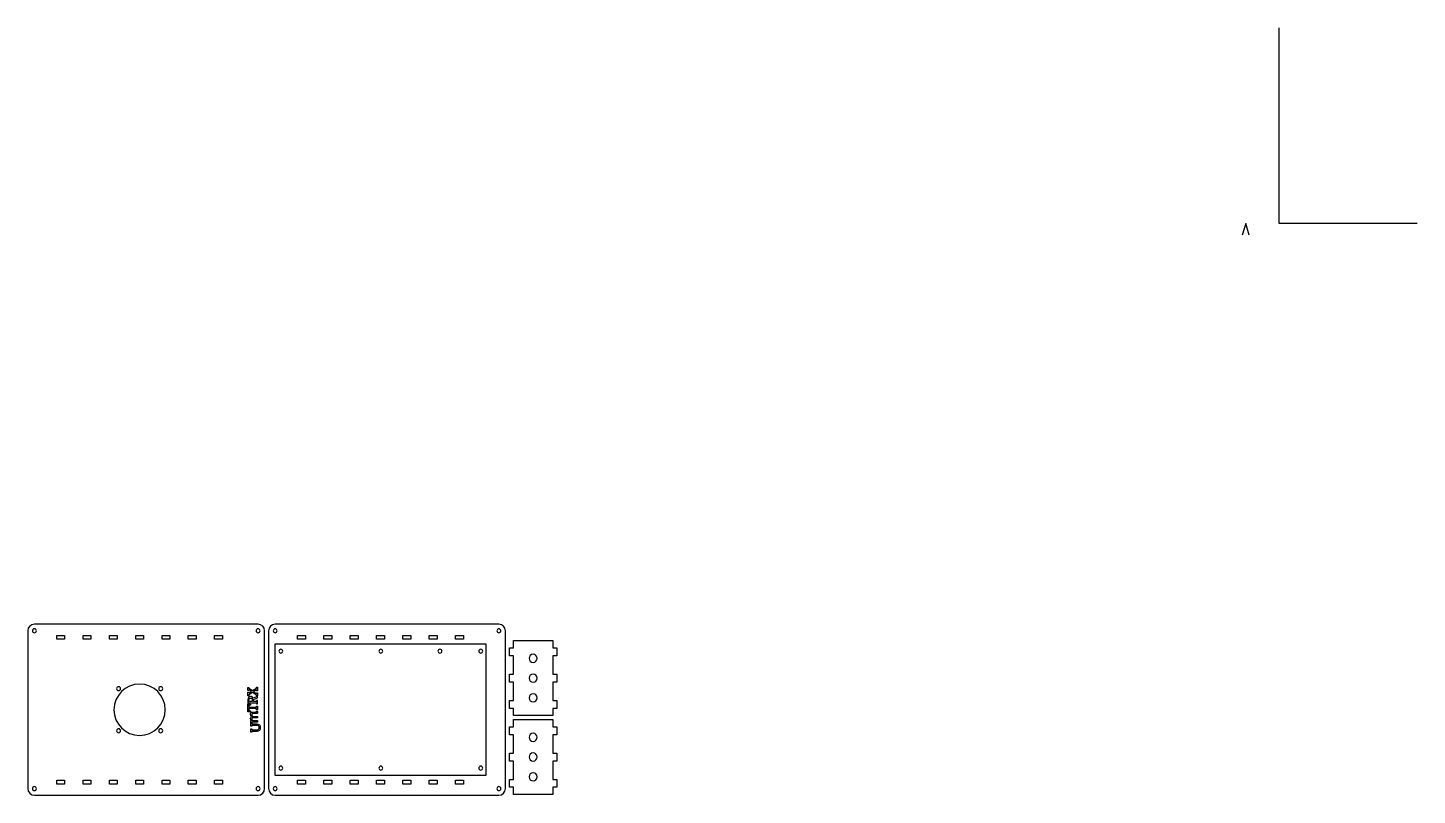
# Model space of a CAD drawing. Extents: x 225 to 1281, y 381 to 964.
import ezdxf

# ---------------------------------------------------------------- set-up
doc = ezdxf.new("R2010")
doc.units = 0
doc.header["$MEASUREMENT"] = 0
doc.layers.add('LAYER_1', color=7, linetype='CONTINUOUS')

msp = doc.modelspace()

# ---------------------------------------------------------------- linework, layer by layer
at = {"layer": 'LAYER_1', "color": 7}
for points in [[(1176.3, 964.3), (1176.3, 815.7)], [(1153.7, 806.7), (1151, 815.5), (1148.4, 806.7)], [(1176.3, 815.7), (1281.4, 815.7)], [(247.5, 502.5), (253.5, 502.5), (253.5, 499.5), (247.5, 499.5), (247.5, 502.5)], [(267.5, 502.5), (273.5, 502.5), (273.5, 499.5), (267.5, 499.5), (267.5, 502.5)], [(287.5, 502.5), (293.5, 502.5), (293.5, 499.5), (287.5, 499.5), (287.5, 502.5)], [(307.5, 502.5), (313.5, 502.5), (313.5, 499.5), (307.5, 499.5), (307.5, 502.5)], [(327.5, 502.5), (333.5, 502.5), (333.5, 499.5), (327.5, 499.5), (327.5, 502.5)], [(347.5, 502.5), (353.5, 502.5), (353.5, 499.5), (347.5, 499.5), (347.5, 502.5)], [(367.5, 502.5), (373.5, 502.5), (373.5, 499.5), (367.5, 499.5), (367.5, 502.5)], [(430.5, 502.5), (436.5, 502.5), (436.5, 499.5), (430.5, 499.5), (430.5, 502.5)], [(450.5, 502.5), (456.5, 502.5), (456.5, 499.5), (450.5, 499.5), (450.5, 502.5)], [(470.5, 502.5), (476.5, 502.5), (476.5, 499.5), (470.5, 499.5), (470.5, 502.5)], [(490.5, 502.5), (496.5, 502.5), (496.5, 499.5), (490.5, 499.5), (490.5, 502.5)], [(510.5, 502.5), (516.5, 502.5), (516.5, 499.5), (510.5, 499.5), (510.5, 502.5)], [(530.5, 502.5), (536.5, 502.5), (536.5, 499.5), (530.5, 499.5), (530.5, 502.5)], [(550.5, 502.5), (556.5, 502.5), (556.5, 499.5), (550.5, 499.5), (550.5, 502.5)], [(247.5, 392.5), (253.5, 392.5), (253.5, 389.5), (247.5, 389.5), (247.5, 392.5)], [(267.5, 392.5), (273.5, 392.5), (273.5, 389.5), (267.5, 389.5), (267.5, 392.5)], [(287.5, 392.5), (293.5, 392.5), (293.5, 389.5), (287.5, 389.5), (287.5, 392.5)], [(307.5, 392.5), (313.5, 392.5), (313.5, 389.5), (307.5, 389.5), (307.5, 392.5)], [(327.5, 392.5), (333.5, 392.5), (333.5, 389.5), (327.5, 389.5), (327.5, 392.5)], [(347.5, 392.5), (353.5, 392.5), (353.5, 389.5), (347.5, 389.5), (347.5, 392.5)], [(367.5, 392.5), (373.5, 392.5), (373.5, 389.5), (367.5, 389.5), (367.5, 392.5)], [(430.5, 392.5), (436.5, 392.5), (436.5, 389.5), (430.5, 389.5), (430.5, 392.5)], [(450.5, 392.5), (456.5, 392.5), (456.5, 389.5), (450.5, 389.5), (450.5, 392.5)], [(470.5, 392.5), (476.5, 392.5), (476.5, 389.5), (470.5, 389.5), (470.5, 392.5)], [(490.5, 392.5), (496.5, 392.5), (496.5, 389.5), (490.5, 389.5), (490.5, 392.5)], [(510.5, 392.5), (516.5, 392.5), (516.5, 389.5), (510.5, 389.5), (510.5, 392.5)], [(530.5, 392.5), (536.5, 392.5), (536.5, 389.5), (530.5, 389.5), (530.5, 392.5)], [(550.5, 392.5), (556.5, 392.5), (556.5, 389.5), (550.5, 389.5), (550.5, 392.5)]]:
    msp.add_lwpolyline(points, dxfattribs=at)
at = {"layer": 'LAYER_1', "color": 250}
for points in [[(594.5, 498.5), (624.5, 498.5), (624.5, 493), (627.5, 493), (627.5, 487), (624.5, 487), (624.5, 473), (627.5, 473), (627.5, 467), (624.5, 467), (624.5, 453), (627.5, 453), (627.5, 447), (624.5, 447), (624.5, 441.5), (594.5, 441.5), (594.5, 447), (591.5, 447), (591.5, 453), (594.5, 453), (594.5, 467), (591.5, 467), (591.5, 473), (594.5, 473), (594.5, 487), (591.5, 487), (591.5, 493), (594.5, 493), (594.5, 498.5)], [(594.5, 438.5), (624.5, 438.5), (624.5, 433), (627.5, 433), (627.5, 427), (624.5, 427), (624.5, 413), (627.5, 413), (627.5, 407), (624.5, 407), (624.5, 393), (627.5, 393), (627.5, 387), (624.5, 387), (624.5, 381.5), (594.5, 381.5), (594.5, 387), (591.5, 387), (591.5, 393), (594.5, 393), (594.5, 407), (591.5, 407), (591.5, 413), (594.5, 413), (594.5, 427), (591.5, 427), (591.5, 433), (594.5, 433), (594.5, 438.5)]]:
    msp.add_lwpolyline(points, dxfattribs=at)
at = {"layer": 'LAYER_1', "color": 30}
msp.add_lwpolyline([(413.5, 496), (573.5, 496), (573.5, 396), (413.5, 396), (413.5, 496)], dxfattribs=at)
at = {"layer": 'LAYER_1', "color": 223}
for points in [[(392.8, 460.6), (392.8, 463), (393.6, 463), (393.6, 462.3), (396.3, 460.5), (399.2, 462.4), (399.2, 463.1), (400, 463.1), (400, 460.4), (399.2, 460.4), (399.2, 461), (397, 459.6), (399.2, 458.2), (399.2, 458.9), (400, 458.9), (400, 456.5), (399.2, 456.5), (399.2, 457.1), (396.3, 459.1), (393.6, 457.4), (393.6, 456.6), (392.8, 456.6), (392.8, 459.3), (393.6, 459.3), (393.6, 458.7), (395.6, 460), (393.6, 461.2), (393.6, 460.6), (392.8, 460.6)], [(400, 445.9), (399.2, 445.9), (399.2, 446.8), (393.6, 446.8), (393.6, 445.2), (394.8, 445.2), (394.8, 444.4), (392.8, 444.4), (392.8, 450.3), (394.8, 450.3), (394.8, 449.4), (393.6, 449.4), (393.6, 447.9), (399.2, 447.9), (399.2, 448.8), (400, 448.8), (400, 445.9)]]:
    msp.add_lwpolyline(points, dxfattribs=at)
at = {"layer": 'LAYER_1', "color": 7}
for points in [[(230.5, 511), (230.5, 511), (400.5, 511), (400.5, 511), (403.3, 511), (405.5, 508.8), (405.5, 506), (405.5, 506), (405.5, 386), (405.5, 386), (405.5, 383.2), (403.3, 381), (400.5, 381), (400.5, 381), (230.5, 381), (230.5, 381), (227.7, 381), (225.5, 383.2), (225.5, 386), (225.5, 386), (225.5, 506), (225.5, 506), (225.5, 508.8), (227.7, 511), (230.5, 511)], [(413.5, 511), (413.5, 511), (583.5, 511), (583.5, 511), (586.3, 511), (588.5, 508.8), (588.5, 506), (588.5, 506), (588.5, 386), (588.5, 386), (588.5, 383.2), (586.3, 381), (583.5, 381), (583.5, 381), (413.5, 381), (413.5, 381), (410.7, 381), (408.5, 383.2), (408.5, 386), (408.5, 386), (408.5, 506), (408.5, 506), (408.5, 508.8), (410.7, 511), (413.5, 511)]]:
    msp.add_open_spline(points, degree=3, knots=[0, 0, 0, 0, 1, 1, 1, 2, 2, 2, 3, 3, 3, 4, 4, 4, 5, 5, 5, 6, 6, 6, 7, 7, 7, 8, 8, 8, 8], dxfattribs=at)
at = {"layer": 'LAYER_1', "color": 250}
for points in [[(230.5, 507.5), (231.3, 507.5), (232, 506.8), (232, 506), (232, 505.2), (231.3, 504.5), (230.5, 504.5), (229.7, 504.5), (229, 505.2), (229, 506), (229, 506.8), (229.7, 507.5), (230.5, 507.5)], [(400.5, 507.5), (401.3, 507.5), (402, 506.8), (402, 506), (402, 505.2), (401.3, 504.5), (400.5, 504.5), (399.7, 504.5), (399, 505.2), (399, 506), (399, 506.8), (399.7, 507.5), (400.5, 507.5)], [(413.5, 507.5), (414.3, 507.5), (415, 506.8), (415, 506), (415, 505.2), (414.3, 504.5), (413.5, 504.5), (412.7, 504.5), (412, 505.2), (412, 506), (412, 506.8), (412.7, 507.5), (413.5, 507.5)], [(583.5, 507.5), (584.3, 507.5), (585, 506.8), (585, 506), (585, 505.2), (584.3, 504.5), (583.5, 504.5), (582.7, 504.5), (582, 505.2), (582, 506), (582, 506.8), (582.7, 507.5), (583.5, 507.5)], [(417.8, 492), (418.6, 492), (419.3, 491.3), (419.3, 490.5), (419.3, 489.7), (418.6, 489), (417.8, 489), (416.9, 489), (416.3, 489.7), (416.3, 490.5), (416.3, 491.3), (416.9, 492), (417.8, 492)], [(493.8, 492), (494.6, 492), (495.3, 491.3), (495.3, 490.5), (495.3, 489.7), (494.6, 489), (493.8, 489), (492.9, 489), (492.3, 489.7), (492.3, 490.5), (492.3, 491.3), (492.9, 492), (493.8, 492)], [(538.7, 492), (539.6, 492), (540.2, 491.3), (540.2, 490.5), (540.2, 489.7), (539.6, 489), (538.7, 489), (537.9, 489), (537.2, 489.7), (537.2, 490.5), (537.2, 491.3), (537.9, 492), (538.7, 492)], [(569.7, 492), (570.6, 492), (571.2, 491.3), (571.2, 490.5), (571.2, 489.7), (570.6, 489), (569.7, 489), (568.9, 489), (568.2, 489.7), (568.2, 490.5), (568.2, 491.3), (568.9, 492), (569.7, 492)], [(606.4, 485), (606.4, 486.7), (607.8, 488.1), (609.5, 488.1), (611.2, 488.1), (612.6, 486.7), (612.6, 485), (612.6, 483.3), (611.2, 481.9), (609.5, 481.9), (607.8, 481.9), (606.4, 483.3), (606.4, 485)], [(330, 446), (330, 435.2), (321.3, 426.5), (310.5, 426.5), (299.7, 426.5), (291, 435.2), (291, 446), (291, 456.8), (299.7, 465.5), (310.5, 465.5), (321.3, 465.5), (330, 456.8), (330, 446)], [(606.4, 470), (606.4, 471.7), (607.8, 473.1), (609.5, 473.1), (611.2, 473.1), (612.6, 471.7), (612.6, 470), (612.6, 468.3), (611.2, 466.9), (609.5, 466.9), (607.8, 466.9), (606.4, 468.3), (606.4, 470)], [(294.5, 463.5), (295.3, 463.5), (296, 462.8), (296, 462), (296, 461.2), (295.3, 460.5), (294.5, 460.5), (293.7, 460.5), (293, 461.2), (293, 462), (293, 462.8), (293.7, 463.5), (294.5, 463.5)], [(326.5, 463.5), (327.3, 463.5), (328, 462.8), (328, 462), (328, 461.2), (327.3, 460.5), (326.5, 460.5), (325.7, 460.5), (325, 461.2), (325, 462), (325, 462.8), (325.7, 463.5), (326.5, 463.5)], [(606.4, 455), (606.4, 456.7), (607.8, 458.1), (609.5, 458.1), (611.2, 458.1), (612.6, 456.7), (612.6, 455), (612.6, 453.3), (611.2, 451.9), (609.5, 451.9), (607.8, 451.9), (606.4, 453.3), (606.4, 455)], [(294.5, 431.5), (295.3, 431.5), (296, 430.8), (296, 430), (296, 429.2), (295.3, 428.5), (294.5, 428.5), (293.7, 428.5), (293, 429.2), (293, 430), (293, 430.8), (293.7, 431.5), (294.5, 431.5)], [(326.5, 431.5), (327.3, 431.5), (328, 430.8), (328, 430), (328, 429.2), (327.3, 428.5), (326.5, 428.5), (325.7, 428.5), (325, 429.2), (325, 430), (325, 430.8), (325.7, 431.5), (326.5, 431.5)], [(606.4, 425), (606.4, 426.7), (607.8, 428.1), (609.5, 428.1), (611.2, 428.1), (612.6, 426.7), (612.6, 425), (612.6, 423.3), (611.2, 421.9), (609.5, 421.9), (607.8, 421.9), (606.4, 423.3), (606.4, 425)], [(606.4, 410), (606.4, 411.7), (607.8, 413.1), (609.5, 413.1), (611.2, 413.1), (612.6, 411.7), (612.6, 410), (612.6, 408.3), (611.2, 406.9), (609.5, 406.9), (607.8, 406.9), (606.4, 408.3), (606.4, 410)], [(417.8, 403.1), (418.6, 403.1), (419.3, 402.4), (419.3, 401.6), (419.3, 400.7), (418.6, 400.1), (417.8, 400.1), (416.9, 400.1), (416.3, 400.7), (416.3, 401.6), (416.3, 402.4), (416.9, 403.1), (417.8, 403.1)], [(493.8, 403.1), (494.6, 403.1), (495.3, 402.4), (495.3, 401.6), (495.3, 400.7), (494.6, 400.1), (493.8, 400.1), (492.9, 400.1), (492.3, 400.7), (492.3, 401.6), (492.3, 402.4), (492.9, 403.1), (493.8, 403.1)], [(569.7, 403.1), (570.6, 403.1), (571.2, 402.4), (571.2, 401.6), (571.2, 400.7), (570.6, 400.1), (569.7, 400.1), (568.9, 400.1), (568.2, 400.7), (568.2, 401.6), (568.2, 402.4), (568.9, 403.1), (569.7, 403.1)], [(606.4, 395), (606.4, 396.7), (607.8, 398.1), (609.5, 398.1), (611.2, 398.1), (612.6, 396.7), (612.6, 395), (612.6, 393.3), (611.2, 391.9), (609.5, 391.9), (607.8, 391.9), (606.4, 393.3), (606.4, 395)], [(230.5, 387.5), (231.3, 387.5), (232, 386.8), (232, 386), (232, 385.2), (231.3, 384.5), (230.5, 384.5), (229.7, 384.5), (229, 385.2), (229, 386), (229, 386.8), (229.7, 387.5), (230.5, 387.5)], [(400.5, 387.5), (401.3, 387.5), (402, 386.8), (402, 386), (402, 385.2), (401.3, 384.5), (400.5, 384.5), (399.7, 384.5), (399, 385.2), (399, 386), (399, 386.8), (399.7, 387.5), (400.5, 387.5)], [(413.5, 387.5), (414.3, 387.5), (415, 386.8), (415, 386), (415, 385.2), (414.3, 384.5), (413.5, 384.5), (412.7, 384.5), (412, 385.2), (412, 386), (412, 386.8), (412.7, 387.5), (413.5, 387.5)], [(583.5, 387.5), (584.3, 387.5), (585, 386.8), (585, 386), (585, 385.2), (584.3, 384.5), (583.5, 384.5), (582.7, 384.5), (582, 385.2), (582, 386), (582, 386.8), (582.7, 387.5), (583.5, 387.5)]]:
    msp.add_open_spline(points, degree=3, knots=[0, 0, 0, 0, 1, 1, 1, 2, 2, 2, 3, 3, 3, 4, 4, 4, 4], dxfattribs=at)
at = {"layer": 'LAYER_1', "color": 223}
for points, knots in [([(396.9, 452.2), (396.9, 452.2), (399.2, 452.2), (399.2, 452.2), (399.2, 452.2), (399.2, 453), (399.2, 453), (399.2, 453), (400, 453), (400, 453), (400, 453), (400, 450.4), (400, 450.4), (400, 450.4), (399.2, 450.4), (399.2, 450.4), (399.2, 450.4), (399.2, 451.1), (399.2, 451.1), (399.2, 451.1), (393.6, 451.1), (393.6, 451.1), (393.6, 451.1), (393.6, 450.4), (393.6, 450.4), (393.6, 450.4), (392.8, 450.4), (392.8, 450.4), (392.8, 450.4), (392.8, 453.7), (392.8, 453.7), (392.8, 454.4), (393, 455), (393.3, 455.4), (393.7, 455.8), (394.2, 456), (394.8, 456), (395, 456), (395.2, 456), (395.4, 456), (395.6, 455.9), (395.8, 455.8), (395.9, 455.7), (396.1, 455.6), (396.3, 455.5), (396.4, 455.3), (396.6, 455.2), (396.7, 454.9), (396.8, 454.7), (396.8, 454.7), (399.3, 455.9), (399.3, 455.9), (399.3, 455.9), (399.2, 456.4), (399.2, 456.4), (399.2, 456.4), (400.1, 456.4), (400.1, 456.4), (400.1, 456.3), (400.1, 456.3), (400.1, 456.1), (400.2, 455.9), (400.2, 455.8), (400.2, 455.7), (400.2, 455.4), (400.1, 455.2), (400, 455.1), (399.9, 455), (399.7, 454.9), (399.5, 454.8), (399.5, 454.8), (396.9, 453.7), (396.9, 453.7), (396.9, 453.7), (396.9, 452.2), (396.9, 452.2)], [0, 0, 0, 0, 1, 1, 1, 2, 2, 2, 3, 3, 3, 4, 4, 4, 5, 5, 5, 6, 6, 6, 7, 7, 7, 8, 8, 8, 9, 9, 9, 10, 10, 10, 11, 11, 11, 12, 12, 12, 13, 13, 13, 14, 14, 14, 15, 15, 15, 16, 16, 16, 17, 17, 17, 18, 18, 18, 19, 19, 19, 20, 20, 20, 21, 21, 21, 22, 22, 22, 23, 23, 23, 24, 24, 24, 25, 25, 25, 25]), ([(394.8, 454.8), (394.6, 454.8), (394.4, 454.8), (394.3, 454.7), (394.1, 454.6), (394, 454.5), (393.9, 454.4), (393.8, 454.3), (393.7, 454.2), (393.7, 454), (393.6, 453.8), (393.6, 453.7), (393.6, 453.5), (393.6, 453.5), (393.6, 452.2), (393.6, 452.2), (393.6, 452.2), (396.1, 452.2), (396.1, 452.2), (396.1, 452.2), (396.1, 453.5), (396.1, 453.5), (396.1, 453.6), (396.1, 453.8), (396.1, 453.9), (396.1, 454.1), (396, 454.2), (395.9, 454.4), (395.8, 454.5), (395.7, 454.6), (395.5, 454.7), (395.3, 454.8), (395.1, 454.8), (394.8, 454.8)], [0, 0, 0, 0, 1, 1, 1, 2, 2, 2, 3, 3, 3, 4, 4, 4, 5, 5, 5, 6, 6, 6, 7, 7, 7, 8, 8, 8, 9, 9, 9, 10, 10, 10, 11, 11, 11, 11]), ([(399.2, 444.1), (399.2, 444.1), (396.5, 444.1), (396.5, 444.1), (396.3, 444.1), (396.1, 444.1), (395.9, 444.1), (395.7, 444.1), (395.5, 444), (395.3, 443.9), (395.2, 443.8), (395, 443.6), (394.9, 443.4), (394.8, 443.2), (394.8, 442.9), (394.8, 442.5), (394.8, 442.4), (394.8, 442.2), (394.8, 442.1), (394.9, 441.9), (394.9, 441.7), (395, 441.6), (395, 441.4), (395.1, 441.3), (395.2, 441.1), (395.2, 441), (395.3, 440.8), (395.4, 440.7), (395, 440.4), (394.8, 440), (394.8, 439.4), (394.8, 439.2), (394.8, 438.9), (394.9, 438.6), (395, 438.3), (395.2, 438), (395.4, 437.7), (395.4, 437.7), (395.3, 437.6), (395.3, 437.6), (395.3, 437.6), (394.9, 437.6), (394.9, 437.6), (394.9, 437.6), (394.9, 433.4), (394.9, 433.4), (394.9, 433.4), (395.7, 433.4), (395.7, 433.4), (395.7, 433.4), (395.7, 434.1), (395.7, 434.1), (395.7, 434.1), (399.5, 434.1), (399.5, 434.1), (400.1, 434.1), (400.6, 434), (400.9, 433.7), (401.2, 433.4), (401.3, 433), (401.3, 432.4), (401.3, 431.8), (401.2, 431.4), (400.9, 431.1), (400.6, 430.8), (400.1, 430.7), (399.5, 430.7), (399.5, 430.7), (395.7, 430.7), (395.7, 430.7), (395.7, 430.7), (395.7, 431.4), (395.7, 431.4), (395.7, 431.4), (394.9, 431.4), (394.9, 431.4), (394.9, 431.4), (394.9, 428.9), (394.9, 428.9), (394.9, 428.9), (395.7, 428.9), (395.7, 428.9), (395.7, 428.9), (395.7, 429.5), (395.7, 429.5), (395.7, 429.5), (399.5, 429.5), (399.5, 429.5), (399.9, 429.5), (400.3, 429.6), (400.6, 429.7), (401, 429.8), (401.3, 430), (401.5, 430.2), (401.7, 430.4), (401.9, 430.7), (402, 431.1), (402.1, 431.4), (402.2, 431.9), (402.2, 432.4), (402.2, 433.4), (402, 434.1), (401.5, 434.6), (401, 435), (400.3, 435.3), (399.5, 435.3), (399.5, 435.3), (395.7, 435.3), (395.7, 435.3), (395.7, 435.3), (395.7, 436.6), (395.7, 436.6), (395.7, 436.6), (400, 436.6), (400, 436.6), (400, 436.6), (400, 437.7), (400, 437.7), (400, 437.7), (396.2, 437.7), (396.2, 437.7), (396, 437.9), (395.9, 438.1), (395.8, 438.3), (395.8, 438.5), (395.7, 438.8), (395.7, 439), (395.7, 439.2), (395.8, 439.4), (395.9, 439.6), (396, 439.7), (396.3, 439.8), (396.6, 439.8), (396.6, 439.8), (400, 439.8), (400, 439.8), (400, 439.8), (400, 440.9), (400, 440.9), (400, 440.9), (396.8, 440.9), (396.8, 440.9), (396.7, 440.9), (396.6, 440.9), (396.5, 440.9), (396.3, 440.9), (396.2, 440.9), (396.1, 440.8), (396.1, 440.9), (396, 441), (396, 441.1), (395.9, 441.3), (395.9, 441.4), (395.8, 441.5), (395.8, 441.6), (395.8, 441.7), (395.7, 441.8), (395.7, 442), (395.7, 442.1), (395.7, 442.2), (395.7, 442.5), (395.8, 442.8), (396, 442.9), (396.1, 443), (396.4, 443), (396.7, 443), (396.7, 443), (399.4, 443), (399.4, 443), (399.6, 443), (399.8, 443.1), (399.9, 443.2), (400, 443.3), (400.1, 443.6), (400.1, 443.9), (400.1, 444), (400.1, 444.2), (400.1, 444.4), (400, 444.5), (400, 444.7), (399.9, 444.9), (399.9, 444.9), (399.2, 444.9), (399.2, 444.9), (399.2, 444.9), (399.2, 444.1), (399.2, 444.1), (399.2, 444.1), (399.2, 444.1), (399.2, 444.1)], [0, 0, 0, 0, 1, 1, 1, 2, 2, 2, 3, 3, 3, 4, 4, 4, 5, 5, 5, 6, 6, 6, 7, 7, 7, 8, 8, 8, 9, 9, 9, 10, 10, 10, 11, 11, 11, 12, 12, 12, 13, 13, 13, 14, 14, 14, 15, 15, 15, 16, 16, 16, 17, 17, 17, 18, 18, 18, 19, 19, 19, 20, 20, 20, 21, 21, 21, 22, 22, 22, 23, 23, 23, 24, 24, 24, 25, 25, 25, 26, 26, 26, 27, 27, 27, 28, 28, 28, 29, 29, 29, 30, 30, 30, 31, 31, 31, 32, 32, 32, 33, 33, 33, 34, 34, 34, 35, 35, 35, 36, 36, 36, 37, 37, 37, 38, 38, 38, 39, 39, 39, 40, 40, 40, 41, 41, 41, 42, 42, 42, 43, 43, 43, 44, 44, 44, 45, 45, 45, 46, 46, 46, 47, 47, 47, 48, 48, 48, 49, 49, 49, 50, 50, 50, 51, 51, 51, 52, 52, 52, 53, 53, 53, 54, 54, 54, 55, 55, 55, 56, 56, 56, 57, 57, 57, 58, 58, 58, 59, 59, 59, 60, 60, 60, 61, 61, 61, 62, 62, 62, 63, 63, 63, 63])]:
    msp.add_open_spline(points, degree=3, knots=knots, dxfattribs=at)

doc.saveas('drawing.dxf')
